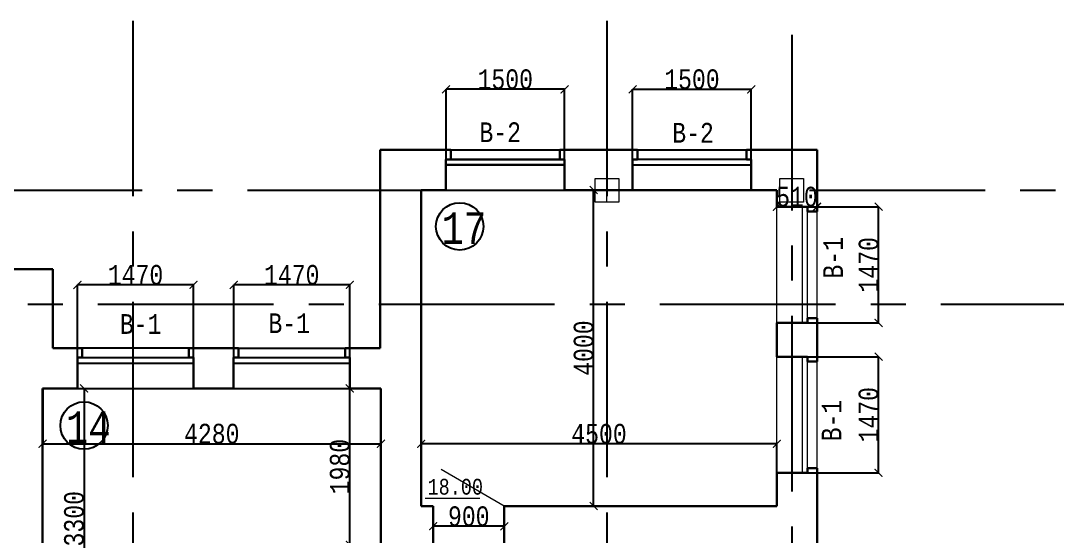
# Model space of a CAD drawing. Header units: millimetres. Extents: x -689206 to 4969298, y -1019800 to 703299.
# Drawn here: x 77025 to 90142, y 13088 to 19613 of the extents above; entities that cross this region are included whole.
import ezdxf

# ---------------------------------------------------------------- set-up
doc = ezdxf.new("R2010")
doc.units = ezdxf.units.MM
doc.linetypes.add('осеваяX2', pattern=[101.6, 63.5, -12.7, 12.7, -12.7])
for name, color, linetype, lineweight in [('ОКНА', 250, 'Continuous', 20), ('РАЗМЕРЫ', 7, 'Continuous', 9), ('Слой1', 7, 'Continuous', 30), ('стены', 7, 'Continuous', 20)]:
    doc.layers.add(name, color=color, linetype=linetype, lineweight=lineweight)
doc.layers.add('четотам', color=7, linetype='Continuous')
doc.styles.add('Аннотативный', font='isocteur.ttf', dxfattribs={"width": 0.7, "height": 250})
doc.dimstyles.new('Аннотативный', dxfattribs={"dimscale": 0, "dimtxt": 250, "dimasz": 100, "dimexe": 1.25, "dimexo": 0.625, "dimtad": 1, "dimdec": 0, "dimtxsty": 'Аннотативный', "dimblk": 'ARCHTICK', "dimcen": 2.5, "dimadec": 0, "dimazin": 0, "dimtfac": 1, "dimtdec": 0, "dimtmove": 0, "dimatfit": 3, "dimfxl": 1, "dimarcsym": 0})

# ---------------------------------------------------------------- blocks, each defined once
blk = doc.blocks.new('_ArchTick')
at = {"color": 0, "linetype": 'ByBlock', "const_width": 0.15}
blk.add_lwpolyline([(-0.5, -0.5), (0.5, 0.5)], dxfattribs=at)
blk = doc.blocks.new('*D1441')
at = {"layer": 'Defpoints', "color": 0, "lineweight": 20, "transparency": 16777216}
for p in [(82407, 18745), (82407, 17470), (83907, 17470)]:
    blk.add_point(p, dxfattribs=at)
at = {"layer": 'стены', "color": 0, "lineweight": -2, "transparency": 16777216}
for p, q in [((82407, 17470), (82407, 18746)), ((83907, 18745), (82407, 18745)), ((83907, 17470), (83907, 18746))]:
    blk.add_line(p, q, dxfattribs=at)
at = {"layer": 'стены', "color": 0, "lineweight": -2, "transparency": 16777216, "xscale": 100, "yscale": 100, "zscale": 100, "rotation": 180}
blk.add_blockref('_ArchTick', (82407, 18745), dxfattribs=at)
at = {"layer": 'стены', "color": 0, "lineweight": -2, "transparency": 16777216, "xscale": 100, "yscale": 100, "zscale": 100}
blk.add_blockref('_ArchTick', (83907, 18745), dxfattribs=at)
at = {"layer": 'стены', "color": 0, "transparency": 16777216, "insert": (83157, 18871), "char_height": 250, "attachment_point": 5, "style": 'Аннотативный'}
blk.add_mtext('1500', dxfattribs=at)
blk = doc.blocks.new('*D1442')
at = {"layer": 'Defpoints', "color": 0, "lineweight": 20, "transparency": 16777216}
for p in [(79720, 16270), (79720, 14960), (81190, 14960)]:
    blk.add_point(p, dxfattribs=at)
at = {"layer": 'стены', "color": 0, "lineweight": -2, "transparency": 16777216}
for p, q in [((79720, 14960), (79720, 16271)), ((81190, 16270), (79720, 16270)), ((81190, 14960), (81190, 16271))]:
    blk.add_line(p, q, dxfattribs=at)
at = {"layer": 'стены', "color": 0, "lineweight": -2, "transparency": 16777216, "xscale": 100, "yscale": 100, "zscale": 100, "rotation": 180}
blk.add_blockref('_ArchTick', (79720, 16270), dxfattribs=at)
at = {"layer": 'стены', "color": 0, "lineweight": -2, "transparency": 16777216, "xscale": 100, "yscale": 100, "zscale": 100}
blk.add_blockref('_ArchTick', (81190, 16270), dxfattribs=at)
at = {"layer": 'стены', "color": 0, "lineweight": 13, "transparency": 16777216, "insert": (80455, 16395), "char_height": 250, "attachment_point": 5, "style": 'Аннотативный'}
blk.add_mtext('1470', dxfattribs=at)
blk = doc.blocks.new('*D1443')
at = {"layer": 'Defpoints', "color": 0, "lineweight": 20, "transparency": 16777216}
for p in [(77743, 16270), (77743, 14960), (79213, 14960)]:
    blk.add_point(p, dxfattribs=at)
at = {"layer": 'стены', "color": 0, "lineweight": -2, "transparency": 16777216}
for p, q in [((77743, 14960), (77743, 16271)), ((79213, 16270), (77743, 16270)), ((79213, 14960), (79213, 16271))]:
    blk.add_line(p, q, dxfattribs=at)
at = {"layer": 'стены', "color": 0, "lineweight": -2, "transparency": 16777216, "xscale": 100, "yscale": 100, "zscale": 100, "rotation": 180}
blk.add_blockref('_ArchTick', (77743, 16270), dxfattribs=at)
at = {"layer": 'стены', "color": 0, "lineweight": -2, "transparency": 16777216, "xscale": 100, "yscale": 100, "zscale": 100}
blk.add_blockref('_ArchTick', (79213, 16270), dxfattribs=at)
at = {"layer": 'стены', "color": 0, "lineweight": 13, "transparency": 16777216, "insert": (78478, 16395), "char_height": 250, "attachment_point": 5, "style": 'Аннотативный'}
blk.add_mtext('1470', dxfattribs=at)
blk = doc.blocks.new('*D1459')
at = {"layer": 'Defpoints', "color": 0, "lineweight": 20, "transparency": 16777216}
for p in [(86269, 18745), (84769, 17858), (86269, 17858)]:
    blk.add_point(p, dxfattribs=at)
at = {"layer": 'стены', "color": 0, "lineweight": -2, "transparency": 16777216}
for p, q in [((84769, 17858), (84769, 18746)), ((84769, 18745), (86269, 18745)), ((86269, 17858), (86269, 18746))]:
    blk.add_line(p, q, dxfattribs=at)
at = {"layer": 'стены', "color": 0, "lineweight": -2, "transparency": 16777216, "xscale": 100, "yscale": 100, "zscale": 100, "rotation": 180}
blk.add_blockref('_ArchTick', (84769, 18745), dxfattribs=at)
at = {"layer": 'стены', "color": 0, "lineweight": -2, "transparency": 16777216, "xscale": 100, "yscale": 100, "zscale": 100}
blk.add_blockref('_ArchTick', (86269, 18745), dxfattribs=at)
at = {"layer": 'стены', "color": 0, "lineweight": 25, "transparency": 16777216, "insert": (85519, 18871), "char_height": 250, "attachment_point": 5, "style": 'Аннотативный'}
blk.add_mtext('1500', dxfattribs=at)
blk = doc.blocks.new('*D1451')
at = {"layer": 'Defpoints', "color": 0, "lineweight": 20, "transparency": 16777216}
for p in [(77303, 14960), (81583, 14960), (81583, 14259)]:
    blk.add_point(p, dxfattribs=at)
at = {"layer": 'РАЗМЕРЫ', "color": 0, "lineweight": -2, "transparency": 16777216}
for p, q in [((77303, 14959), (77303, 14258)), ((81583, 14959), (81583, 14258)), ((77303, 14259), (81583, 14259))]:
    blk.add_line(p, q, dxfattribs=at)
at = {"layer": 'РАЗМЕРЫ', "color": 0, "lineweight": -2, "transparency": 16777216, "xscale": 100, "yscale": 100, "zscale": 100, "rotation": 180}
blk.add_blockref('_ArchTick', (77303, 14259), dxfattribs=at)
at = {"layer": 'РАЗМЕРЫ', "color": 0, "lineweight": -2, "transparency": 16777216, "xscale": 100, "yscale": 100, "zscale": 100}
blk.add_blockref('_ArchTick', (81583, 14259), dxfattribs=at)
at = {"layer": 'РАЗМЕРЫ', "color": 0, "lineweight": 13, "transparency": 16777216, "insert": (79443, 14385), "char_height": 250, "attachment_point": 5, "style": 'Аннотативный'}
blk.add_mtext('4280', dxfattribs=at)
blk = doc.blocks.new('*D1510')
at = {"layer": 'Defpoints', "color": 0, "lineweight": 20, "transparency": 16777216}
for p in [(86593, 15361), (87881, 15361), (86593, 13891)]:
    blk.add_point(p, dxfattribs=at)
at = {"layer": 'РАЗМЕРЫ', "color": 0, "lineweight": -2, "transparency": 16777216}
for p, q in [((86593, 15361), (87882, 15361)), ((87881, 13891), (87881, 15361)), ((86593, 13891), (87882, 13891))]:
    blk.add_line(p, q, dxfattribs=at)
at = {"layer": 'РАЗМЕРЫ', "color": 0, "lineweight": -2, "transparency": 16777216, "xscale": 100, "yscale": 100, "zscale": 100}
for p, rotation in [((87881, 15361), 90), ((87881, 13891), 270)]:
    blk.add_blockref('_ArchTick', p, dxfattribs=dict(at, rotation=rotation))
at = {"layer": 'РАЗМЕРЫ', "color": 0, "lineweight": 13, "transparency": 16777216, "insert": (87755, 14626), "char_height": 250, "attachment_point": 5, "rotation": 90, "style": 'Аннотативный'}
blk.add_mtext('1470', dxfattribs=at)
blk = doc.blocks.new('*D1511')
at = {"layer": 'Defpoints', "color": 0, "lineweight": 20, "transparency": 16777216}
for p in [(86593, 17259), (87882, 17259), (86593, 15789)]:
    blk.add_point(p, dxfattribs=at)
at = {"layer": 'РАЗМЕРЫ', "color": 0, "lineweight": -2, "transparency": 16777216}
for p, q in [((86593, 17259), (87883, 17259)), ((87882, 15789), (87882, 17259)), ((86593, 15789), (87883, 15789))]:
    blk.add_line(p, q, dxfattribs=at)
at = {"layer": 'РАЗМЕРЫ', "color": 0, "lineweight": -2, "transparency": 16777216, "xscale": 100, "yscale": 100, "zscale": 100}
for p, rotation in [((87882, 17259), 90), ((87882, 15789), 270)]:
    blk.add_blockref('_ArchTick', p, dxfattribs=dict(at, rotation=rotation))
at = {"layer": 'РАЗМЕРЫ', "color": 0, "lineweight": 13, "transparency": 16777216, "insert": (87756, 16524), "char_height": 250, "attachment_point": 5, "rotation": 90, "style": 'Аннотативный'}
blk.add_mtext('1470', dxfattribs=at)
blk = doc.blocks.new('*D1545')
at = {"layer": 'Defpoints', "color": 0, "linetype": 'ByBlock', "lineweight": 20, "transparency": 16777216}
for p in [(82245, 13215), (82245, 13215), (83145, 13215)]:
    blk.add_point(p, dxfattribs=at)
at = {"layer": 'РАЗМЕРЫ', "color": 0, "linetype": 'ByBlock', "lineweight": -2, "transparency": 16777216}
for p, q in [((82245, 13215), (82245, 13216)), ((83145, 13215), (82245, 13215)), ((83145, 13215), (83145, 13216))]:
    blk.add_line(p, q, dxfattribs=at)
at = {"layer": 'РАЗМЕРЫ', "color": 0, "linetype": 'ByBlock', "lineweight": -2, "transparency": 16777216, "xscale": 100, "yscale": 100, "zscale": 100, "rotation": 180}
blk.add_blockref('_ArchTick', (82245, 13215), dxfattribs=at)
at = {"layer": 'РАЗМЕРЫ', "color": 0, "linetype": 'ByBlock', "lineweight": -2, "transparency": 16777216, "xscale": 100, "yscale": 100, "zscale": 100}
blk.add_blockref('_ArchTick', (83145, 13215), dxfattribs=at)
at = {"layer": 'РАЗМЕРЫ', "color": 0, "linetype": 'ByBlock', "lineweight": 13, "transparency": 16777216, "insert": (82695, 13340), "char_height": 250, "attachment_point": 5, "style": 'Аннотативный'}
blk.add_mtext('900', dxfattribs=at)
blk = doc.blocks.new('*D1563')
at = {"layer": 'Defpoints', "color": 0, "linetype": 'ByBlock', "lineweight": 20, "transparency": 16777216}
for p in [(86593, 17259), (87103, 17259), (87103, 17259)]:
    blk.add_point(p, dxfattribs=at)
at = {"layer": 'РАЗМЕРЫ', "color": 0, "linetype": 'ByBlock', "lineweight": -2, "transparency": 16777216}
for p, q in [((86593, 17260), (86593, 17260)), ((86593, 17259), (87103, 17259)), ((87103, 17260), (87103, 17260))]:
    blk.add_line(p, q, dxfattribs=at)
at = {"layer": 'РАЗМЕРЫ', "color": 0, "linetype": 'ByBlock', "lineweight": -2, "transparency": 16777216, "xscale": 100, "yscale": 100, "zscale": 100, "rotation": 180}
blk.add_blockref('_ArchTick', (86593, 17259), dxfattribs=at)
at = {"layer": 'РАЗМЕРЫ', "color": 0, "linetype": 'ByBlock', "lineweight": -2, "transparency": 16777216, "xscale": 100, "yscale": 100, "zscale": 100}
blk.add_blockref('_ArchTick', (87103, 17259), dxfattribs=at)
at = {"layer": 'РАЗМЕРЫ', "color": 0, "linetype": 'ByBlock', "lineweight": 20, "transparency": 16777216, "insert": (86848, 17385), "char_height": 250, "attachment_point": 5, "style": 'Аннотативный'}
blk.add_mtext('510', dxfattribs=at)
blk = doc.blocks.new('*D1564')
at = {"layer": 'Defpoints', "color": 0, "linetype": 'ByBlock', "lineweight": 20, "transparency": 16777216}
for p in [(84275, 17470), (86593, 17470), (86593, 13470)]:
    blk.add_point(p, dxfattribs=at)
at = {"layer": 'РАЗМЕРЫ', "color": 0, "linetype": 'ByBlock', "lineweight": -2, "transparency": 16777216}
for p, q in [((86592, 17470), (84274, 17470)), ((84275, 13470), (84275, 17470)), ((86592, 13470), (84274, 13470))]:
    blk.add_line(p, q, dxfattribs=at)
at = {"layer": 'РАЗМЕРЫ', "color": 0, "linetype": 'ByBlock', "lineweight": -2, "transparency": 16777216, "xscale": 100, "yscale": 100, "zscale": 100}
for p, rotation in [((84275, 17470), 90), ((84275, 13470), 270)]:
    blk.add_blockref('_ArchTick', p, dxfattribs=dict(at, rotation=rotation))
at = {"layer": 'РАЗМЕРЫ', "color": 0, "linetype": 'ByBlock', "lineweight": 20, "transparency": 16777216, "insert": (84150, 15470), "char_height": 250, "attachment_point": 5, "rotation": 90, "style": 'Аннотативный'}
blk.add_mtext('4000', dxfattribs=at)
blk = doc.blocks.new('*D1565')
at = {"layer": 'Defpoints', "color": 0, "linetype": 'ByBlock', "lineweight": 20, "transparency": 16777216}
for p in [(82093, 14258), (82093, 13470), (86593, 13470)]:
    blk.add_point(p, dxfattribs=at)
at = {"layer": 'РАЗМЕРЫ', "color": 0, "linetype": 'ByBlock', "lineweight": -2, "transparency": 16777216}
for p, q in [((82093, 13470), (82093, 14259)), ((86593, 14258), (82093, 14258)), ((86593, 13470), (86593, 14259))]:
    blk.add_line(p, q, dxfattribs=at)
at = {"layer": 'РАЗМЕРЫ', "color": 0, "linetype": 'ByBlock', "lineweight": -2, "transparency": 16777216, "xscale": 100, "yscale": 100, "zscale": 100, "rotation": 180}
blk.add_blockref('_ArchTick', (82093, 14258), dxfattribs=at)
at = {"layer": 'РАЗМЕРЫ', "color": 0, "linetype": 'ByBlock', "lineweight": -2, "transparency": 16777216, "xscale": 100, "yscale": 100, "zscale": 100}
blk.add_blockref('_ArchTick', (86593, 14258), dxfattribs=at)
at = {"layer": 'РАЗМЕРЫ', "color": 0, "linetype": 'ByBlock', "lineweight": 20, "transparency": 16777216, "insert": (84343, 14383), "char_height": 250, "attachment_point": 5, "style": 'Аннотативный'}
blk.add_mtext('4500', dxfattribs=at)
blk = doc.blocks.new('*D1594')
at = {"layer": 'Defpoints', "color": 0, "linetype": 'ByBlock', "lineweight": 20, "transparency": 16777216}
for p in [(77303, 14960), (77303, 11660), (77827, 11660)]:
    blk.add_point(p, dxfattribs=at)
at = {"layer": 'РАЗМЕРЫ', "color": 0, "linetype": 'ByBlock', "lineweight": -2, "transparency": 16777216}
for p, q in [((77303, 14960), (77828, 14960)), ((77827, 14960), (77827, 11660)), ((77303, 11660), (77828, 11660))]:
    blk.add_line(p, q, dxfattribs=at)
at = {"layer": 'РАЗМЕРЫ', "color": 0, "linetype": 'ByBlock', "lineweight": -2, "transparency": 16777216, "xscale": 100, "yscale": 100, "zscale": 100}
for p, rotation in [((77827, 14960), 90), ((77827, 11660), 270)]:
    blk.add_blockref('_ArchTick', p, dxfattribs=dict(at, rotation=rotation))
at = {"layer": 'РАЗМЕРЫ', "color": 0, "linetype": 'ByBlock', "lineweight": 20, "transparency": 16777216, "insert": (77701, 13310), "char_height": 250, "attachment_point": 5, "rotation": 90, "style": 'Аннотативный'}
blk.add_mtext('3300', dxfattribs=at)
blk = doc.blocks.new('*D1599')
at = {"layer": 'Defpoints', "color": 0, "linetype": 'ByBlock', "lineweight": 20, "transparency": 16777216}
for p in [(81190, 14960), (81583, 14960), (81583, 12980)]:
    blk.add_point(p, dxfattribs=at)
at = {"layer": 'РАЗМЕРЫ', "color": 0, "linetype": 'ByBlock', "lineweight": -2, "transparency": 16777216}
for p, q in [((81582, 14960), (81189, 14960)), ((81190, 12980), (81190, 14960)), ((81582, 12980), (81189, 12980))]:
    blk.add_line(p, q, dxfattribs=at)
at = {"layer": 'РАЗМЕРЫ', "color": 0, "linetype": 'ByBlock', "lineweight": -2, "transparency": 16777216, "xscale": 100, "yscale": 100, "zscale": 100}
for p, rotation in [((81190, 14960), 90), ((81190, 12980), 270)]:
    blk.add_blockref('_ArchTick', p, dxfattribs=dict(at, rotation=rotation))
at = {"layer": 'РАЗМЕРЫ', "color": 0, "linetype": 'ByBlock', "lineweight": 20, "transparency": 16777216, "insert": (81064, 13970), "char_height": 250, "attachment_point": 5, "rotation": 90, "style": 'Аннотативный'}
blk.add_mtext('1980', dxfattribs=at)

msp = doc.modelspace()

# ---------------------------------------------------------------- linework, layer by layer
at = {"layer": 'ОКНА'}
for p, q in [((86982.8, 17259), (86912.8, 17259)), ((86912.8, 17259), (86912.8, 15789)), ((86982.8, 17199), (86982.8, 17259)), ((86982.8, 15849), (86982.8, 17199)), ((86982.8, 15360.9), (86912.8, 15360.9)), ((86912.8, 15360.9), (86912.8, 13890.9)), ((86982.8, 15300.9), (86982.8, 15360.9)), ((86982.8, 13950.9), (86982.8, 15300.9))]:
    msp.add_line(p, q, dxfattribs=at)
at = {"layer": 'РАЗМЕРЫ'}
for p, q in [((86592.8, 15789), (86592.8, 17259)), ((87102.8, 15849), (87102.8, 17199)), ((86592.8, 13890.9), (86592.8, 15360.9)), ((87102.8, 13950.9), (87102.8, 15300.9)), ((82144.4, 13572.3), (82833.7, 13572.3))]:
    msp.add_line(p, q, dxfattribs=at)
at = {"layer": 'РАЗМЕРЫ', "linetype": 'ByBlock', "lineweight": 20}
msp.add_line((81582.8, 12979.7), (81582.8, 13159.7), dxfattribs=at)
at = {"layer": 'Слой1'}
for p, q in [((86592.8, 17259), (86982.8, 17259)), ((86982.8, 17259), (86982.8, 17199)), ((86982.8, 17199), (87102.8, 17199)), ((87102.8, 17199), (86982.8, 17199)), ((86982.8, 15789), (86592.8, 15789)), ((87102.8, 15849), (86982.8, 15849)), ((86982.8, 15849), (86982.8, 15789)), ((87102.8, 15789), (87102.8, 15849)), ((86592.8, 15360.9), (86982.8, 15360.9)), ((86982.8, 15360.9), (86982.8, 15300.9)), ((86982.8, 15300.9), (87102.8, 15300.9)), ((87102.8, 15300.9), (86982.8, 15300.9)), ((87102.8, 13950.9), (86982.8, 13950.9)), ((86982.8, 13950.9), (86982.8, 13890.9)), ((86982.8, 13890.9), (86592.8, 13890.9))]:
    msp.add_line(p, q, dxfattribs=at)
at = {"layer": 'стены', "linetype": 'осеваяX2', "lineweight": 25, "ltscale": 35}
for p, q in [((78442.7, 19613.2), (78442.7, -25990)), ((84442.7, 19613.2), (84442.7, -23890)), ((86782.8, 19435.1), (86782.8, -25990)), ((65670.8, 17467.7), (108442.7, 17467.7)), ((42442.7, 16024.1), (108442.7, 16024.1))]:
    msp.add_line(p, q, dxfattribs=at)
at = {"layer": 'стены', "lineweight": 30}
for p, q in [((81574.8, 17977.7), (81574.8, 15469.7)), ((81574.8, 17977.7), (82466.7, 17977.7)), ((82466.7, 17857.7), (82466.7, 17977.7)), ((83846.7, 17857.7), (83846.7, 17977.7)), ((84828.8, 17977.7), (83846.7, 17977.7)), ((84828.8, 17857.7), (84828.8, 17977.7)), ((86208.8, 17857.7), (86208.8, 17977.7)), ((86208.8, 17977.7), (87102.8, 17977.7)), ((87102.8, 17199), (87102.8, 17977.7)), ((82406.7, 17469.7), (82406.7, 17857.7)), ((82406.7, 17857.7), (82466.7, 17857.7)), ((83906.7, 17857.7), (83846.7, 17857.7)), ((83906.7, 17469.7), (83906.7, 17857.7)), ((84768.8, 17469.7), (84768.8, 17857.7)), ((84768.8, 17857.7), (84828.8, 17857.7)), ((86268.8, 17857.7), (86208.8, 17857.7)), ((86268.8, 17469.7), (86268.8, 17857.7)), ((82092.8, 17469.7), (82092.8, 13469.7)), ((82406.7, 17469.7), (82092.8, 17469.7)), ((83906.7, 17469.7), (84768.8, 17469.7)), ((86268.8, 17469.7), (86592.8, 17469.7)), ((86592.8, 17469.7), (86592.8, 17259)), ((87102.8, 17199), (87102.8, 17469.7)), ((76014.6, 16469.7), (77432.8, 16469.7)), ((77072.8, 16469.7), (77432.8, 16469.7)), ((77432.8, 15469.7), (77432.8, 16469.7)), ((86592.8, 15789), (86592.8, 15360.9)), ((87102.8, 15300.9), (87102.8, 15849)), ((87102.8, 15300.9), (87102.8, 15849)), ((77803, 15469.7), (77432.8, 15469.7)), ((77743, 15349.7), (77803, 15349.7)), ((77743, 15349.7), (77743, 14959.7)), ((77803, 15349.7), (77803, 15469.7)), ((79153, 15349.7), (79153, 15469.7)), ((79779.8, 15469.7), (79153, 15469.7)), ((79153, 15349.7), (79213, 15349.7)), ((79213, 15349.7), (79213, 14959.7)), ((79719.8, 15349.7), (79779.8, 15349.7)), ((79719.8, 15349.7), (79719.8, 14959.7)), ((79779.8, 15349.7), (79779.8, 15469.7)), ((81129.8, 15349.7), (81129.8, 15469.7)), ((81129.8, 15469.7), (81574.8, 15469.7)), ((81129.8, 15349.7), (81189.8, 15349.7)), ((81189.8, 15349.7), (81189.8, 14959.7)), ((77302.8, 11659.7), (77302.8, 14959.7)), ((77743, 14959.7), (77302.8, 14959.7)), ((79719.8, 14959.7), (79213, 14959.7)), ((81582.8, 14959.7), (81189.8, 14959.7)), ((81582.8, 12979.7), (81582.8, 14959.7)), ((87102.8, 12959.7), (87102.8, 13950.9)), ((87102.8, 12881.6), (87102.8, 13950.9)), ((86592.8, 13890.9), (86592.8, 13469.7)), ((82092.8, 13469.7), (82244.8, 13469.7)), ((82244.8, 13469.7), (82244.8, 12959.7)), ((83144.8, 13469.7), (86592.8, 13469.7)), ((86592.8, 13469.7), (83144.8, 13469.7)), ((83144.8, 13469.7), (83144.8, 12959.7))]:
    msp.add_line(p, q, dxfattribs=at)
at = {"layer": 'стены', "color": 7, "lineweight": 25, "true_color": 0xffffff}
for p, q in [((82406.7, 17977.7), (82406.7, 17857.7)), ((82466.7, 17857.7), (82466.7, 17977.7)), ((83846.7, 17857.7), (83846.7, 17977.7)), ((82406.7, 17857.7), (82466.7, 17857.7)), ((83906.7, 17857.7), (83846.7, 17857.7)), ((83906.7, 17857.7), (83906.7, 17787.7))]:
    msp.add_line(p, q, dxfattribs=at)
at = {"layer": 'стены', "lineweight": 25}
for p, q in [((82466.7, 17977.7), (83846.7, 17977.7)), ((84828.8, 17977.7), (86208.8, 17977.7)), ((82406.7, 17857.7), (83906.7, 17857.7)), ((83846.7, 17857.7), (82406.7, 17857.7)), ((86208.8, 17857.7), (84768.8, 17857.7)), ((83906.7, 17787.7), (82406.7, 17787.7)), ((82406.7, 17787.7), (83906.7, 17787.7)), ((82406.7, 17469.7), (82406.7, 17724.7)), ((84768.8, 17787.7), (86268.8, 17787.7)), ((82406.7, 17469.7), (83906.7, 17469.7)), ((84768.8, 17469.7), (86268.8, 17469.7)), ((79153, 15469.7), (77803, 15469.7)), ((77803, 15349.7), (79153, 15349.7)), ((79779.8, 15469.7), (81129.8, 15469.7)), ((79779.8, 15349.7), (81129.8, 15349.7)), ((77743, 15279.7), (79213, 15279.7)), ((79719.8, 15279.7), (81189.8, 15279.7)), ((77743, 14959.7), (79213, 14959.7)), ((79719.8, 14959.7), (81189.8, 14959.7))]:
    msp.add_line(p, q, dxfattribs=at)
at = {"layer": 'стены', "color": 152, "lineweight": 30, "true_color": 0x2776bb}
for p, q in [((82406.7, 17469.7), (82406.7, 17827.7)), ((83906.7, 17469.7), (83906.7, 17827.7)), ((86952.8, 17259), (86592.8, 17259)), ((86592.8, 15789), (86952.8, 15789)), ((86952.8, 15360.9), (86592.8, 15360.9)), ((86952.8, 15360.9), (86592.8, 15360.9)), ((77743, 14959.7), (77743, 15319.7)), ((79213, 15319.7), (79213, 14959.7)), ((79719.8, 14959.7), (79719.8, 15319.7)), ((81189.8, 15319.7), (81189.8, 14959.7)), ((86592.8, 13890.9), (86952.8, 13890.9)), ((86592.8, 13890.9), (86952.8, 13890.9))]:
    msp.add_line(p, q, dxfattribs=at)
at = {"layer": 'стены', "color": 152, "lineweight": 25, "true_color": 0x2776bb}
for p, q in [((84768.8, 17469.7), (84768.8, 17724.7)), ((87102.8, 15300.9), (87102.8, 15499.1))]:
    msp.add_line(p, q, dxfattribs=at)
at = {"layer": 'стены'}
for p, q in [((84442.7, 17317.7), (84442.7, 17617.7)), ((84292.7, 17467.7), (84592.7, 17467.7)), ((83144.8, 13469.7), (82344.1, 13932)), ((82092.8, 13469.7), (82244.8, 13469.7))]:
    msp.add_line(p, q, dxfattribs=at)
at = {"layer": 'стены', "color": 7, "lineweight": 30, "true_color": 0xffffff}
msp.add_line((81189.8, 14959.7), (81582.8, 14959.7), dxfattribs=at)
at = {"layer": 'стены', "lineweight": 20}
for points in [[(84292.7, 17617.7), (84592.7, 17617.7), (84592.7, 17317.7), (84292.7, 17317.7)], [(86632.8, 17615.7), (86932.8, 17615.7), (86932.8, 17315.7), (86632.8, 17315.7)]]:
    msp.add_lwpolyline(points, close=True, dxfattribs=at)
at = {"layer": 'четотам'}
for centre in [(82580, 17010), (77826.8, 14490)]:
    msp.add_circle(centre, 300, dxfattribs=at)

# ---------------------------------------------------------------- texts
at = {"layer": 'РАЗМЕРЫ', "lineweight": 20, "ltscale": 150, "attachment_point": 1, "style": 'Аннотативный'}
for s, insert, char_height, width in [('В-2', (82830, 18326.7), 250, 922.913), ('В-2', (85270, 18320), 250, 922.913), ('17', (82352, 17189.9), 401.1, 1460), ('В-1', (78280, 15900), 250, 922.913), ('В-1', (80160, 15910), 250, 922.913), ('14', (77598.8, 14669.9), 401.1, 1460)]:
    msp.add_mtext(s, dxfattribs=dict(at, insert=insert, char_height=char_height, width=width))
at = {"layer": 'РАЗМЕРЫ', "lineweight": 20, "ltscale": 150, "char_height": 250, "width": 922.913, "attachment_point": 1, "rotation": 90, "style": 'Аннотативный'}
for insert in [(87180, 16350), (87160, 14290)]:
    msp.add_mtext('В-1', dxfattribs=dict(at, insert=insert))
at = {"layer": 'РАЗМЕРЫ', "insert": (82173.7, 13815.1), "char_height": 200, "width": 656.117, "attachment_point": 1, "style": 'Аннотативный'}
msp.add_mtext('18.00', dxfattribs=at)

# ---------------------------------------------------------------- dimensions: what is measured, and where the dimension line sits
at = {"layer": 'РАЗМЕРЫ', "linetype": 'ByBlock', "lineweight": 20}
for base, p1, p2, picture, middle in [((84275.5, 17469.7), (86592.8, 13469.7), (86592.8, 17469.7), '*D1564', (84149.9, 15469.7)), ((77826.8, 11659.7), (77302.8, 14959.7), (77302.8, 11659.7), '*D1594', (77701.1, 13309.7)), ((81189.8, 14959.7), (81582.8, 12979.7), (81582.8, 14959.7), '*D1599', (81064.1, 13969.7))]:
    dim = msp.add_linear_dim(base=base, p1=p1, p2=p2, angle=90, dimstyle='Аннотативный', dxfattribs=at)
    dim.commit()
    dim.dimension.update_dxf_attribs({"geometry": picture, "text_midpoint": middle})
for base, p1, p2, picture, middle in [((87102.8, 17259), (86592.8, 17259), (87102.8, 17259), '*D1563', (86847.8, 17384.6)), ((82092.8, 14257.7), (86592.8, 13469.7), (82092.8, 13469.7), '*D1565', (84342.8, 14383.3))]:
    dim = msp.add_linear_dim(base=base, p1=p1, p2=p2, dimstyle='Аннотативный', dxfattribs=at)
    dim.commit()
    dim.dimension.update_dxf_attribs({"geometry": picture, "text_midpoint": middle})
at = {"layer": 'РАЗМЕРЫ', "lineweight": 13}
for base, p1, p2, picture, middle in [((87881.9, 17259), (86592.8, 15789), (86592.8, 17259), '*D1511', (87756.3, 16524)), ((87880.6, 15360.9), (86592.8, 13890.9), (86592.8, 15360.9), '*D1510', (87755, 14625.9))]:
    dim = msp.add_linear_dim(base=base, p1=p1, p2=p2, angle=90, dimstyle='Аннотативный', dxfattribs=at)
    dim.commit()
    dim.dimension.update_dxf_attribs({"geometry": picture, "text_midpoint": middle})
dim = msp.add_linear_dim(base=(81582.8, 14258.9), p1=(77302.8, 14959.7), p2=(81582.8, 14959.7), dimstyle='Аннотативный', dxfattribs=at)
dim.commit()
dim.dimension.update_dxf_attribs({"geometry": '*D1451', "text_midpoint": (79442.8, 14384.6)})
at = {"layer": 'РАЗМЕРЫ', "color": 18, "linetype": 'ByBlock', "lineweight": 13, "true_color": 0x000000}
dim = msp.add_linear_dim(base=(82244.8, 13214.7), p1=(83144.8, 13214.7), p2=(82244.8, 13214.7), dimstyle='Аннотативный', dxfattribs=at)
dim.commit()
dim.dimension.update_dxf_attribs({"geometry": '*D1545', "text_midpoint": (82694.8, 13340.3)})
at = {"layer": 'стены'}
dim = msp.add_linear_dim(base=(82406.7, 18744.9), p1=(83906.7, 17469.7), p2=(82406.7, 17469.7), dimstyle='Аннотативный', dxfattribs=at)
dim.commit()
dim.dimension.update_dxf_attribs({"geometry": '*D1441', "text_midpoint": (83156.7, 18870.5)})
at = {"layer": 'стены', "lineweight": 25}
dim = msp.add_linear_dim(base=(86268.8, 18744.9), p1=(84768.8, 17857.7), p2=(86268.8, 17857.7), dimstyle='Аннотативный', dxfattribs=at)
dim.commit()
dim.dimension.update_dxf_attribs({"geometry": '*D1459', "text_midpoint": (85518.8, 18870.5)})
at = {"layer": 'стены', "lineweight": 13}
for base, p1, p2, picture, middle in [((77743, 16269.7), (79213, 14959.7), (77743, 14959.7), '*D1443', (78478, 16395.3)), ((79719.8, 16269.7), (81189.8, 14959.7), (79719.8, 14959.7), '*D1442', (80454.8, 16395.3))]:
    dim = msp.add_linear_dim(base=base, p1=p1, p2=p2, dimstyle='Аннотативный', dxfattribs=at)
    dim.commit()
    dim.dimension.update_dxf_attribs({"geometry": picture, "text_midpoint": middle})

doc.saveas('drawing.dxf')
